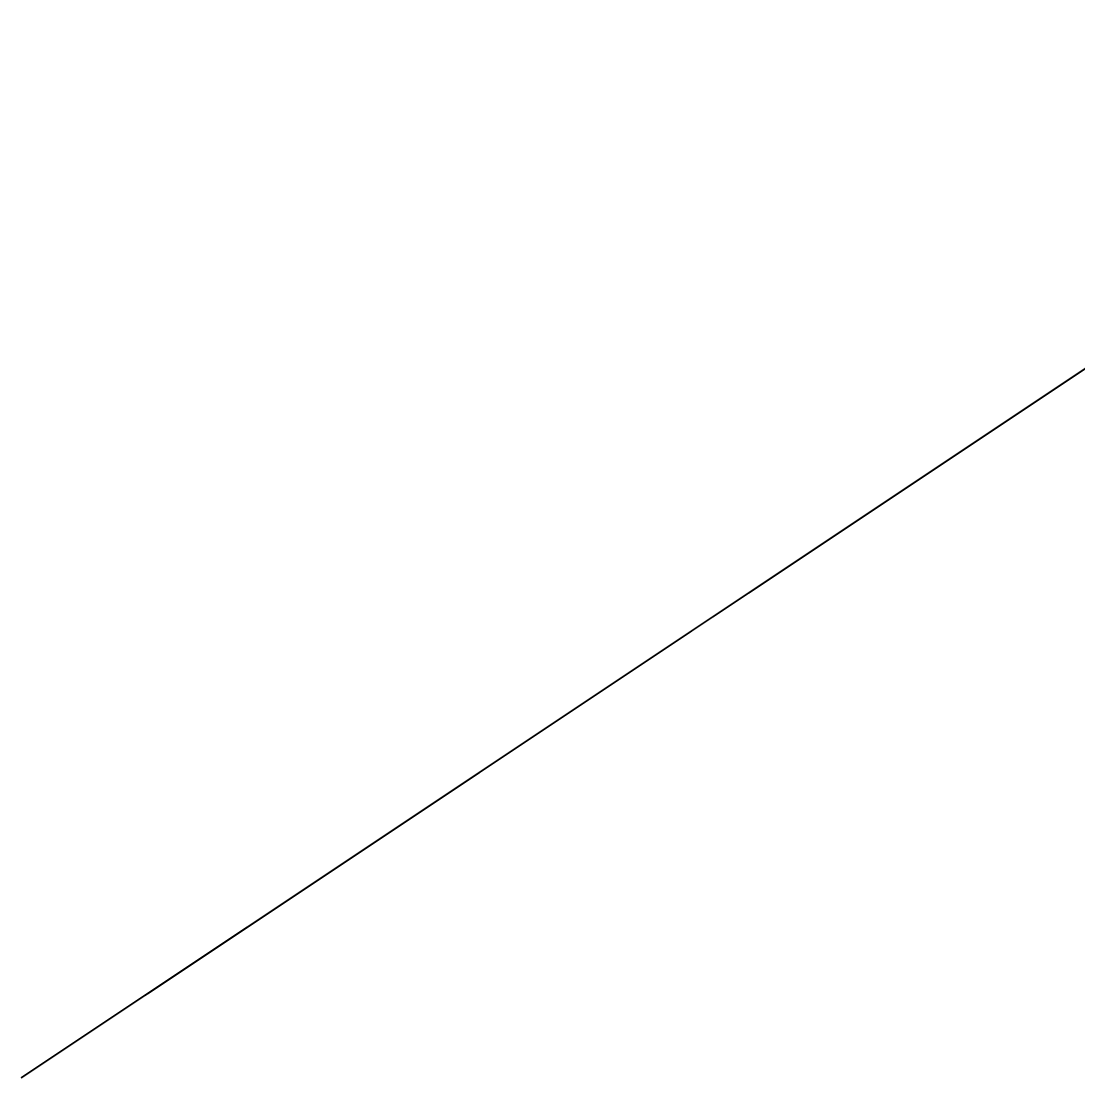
# Model space of a CAD drawing. Header units: metres. Extents: x 0 to 613718, y 0 to 269741.
# Drawn here: x 0.058 to 0.1456, y 0.081 to 0.1685 of the extents above; entities that cross this region are included whole.
import ezdxf

# ---------------------------------------------------------------- set-up
doc = ezdxf.new("R2010")
doc.units = ezdxf.units.M
doc.layers.get('0').update_dxf_attribs({"true_color": 0xff5454})

# ---------------------------------------------------------------- blocks, each defined once
blk = doc.blocks.new('Lisanne')
for p, q in [((-0.420568, 0, 0.601479), (-0.405805, 0, 0.611939)), ((-0.41396, 0, 0.566748), (-0.409119, 0, 0.573192)), ((-0.411069, 0, 0.638368), (-0.387834, 0, 0.64284)), ((-0.409119, 0, 0.573192), (-0.403629, 0, 0.573192)), ((-0.403629, 0, 0.573192), (-0.399675, 0, 0.568467)), ((-0.40109, 0, 0.543382), (-0.394816, 0, 0.546049)), ((-0.394816, 0, 0.546049), (-0.385901, 0, 0.552009)), ((-0.420568, 0, 0.598485), (-0.420568, 0, 0.601479)), ((-0.408535, 0, 0.596319), (-0.420568, 0, 0.598485)), ((-0.420568, 0, 0.589126), (-0.420568, 0, 0.598485)), ((-0.41396, 0, 0.566748), (-0.420568, 0, 0.589126)), ((-0.413237, 0, 0.56286), (-0.41489, 0, 0.56551)), ((-0.41489, 0, 0.56551), (-0.41396, 0, 0.566748)), ((-0.40109, 0, 0.543382), (-0.410173, 0, 0.557947)), ((-0.408535, 0, 0.596319), (-0.399948, 0, 0.598485))]:
    blk.add_line(p, q)
for points in [[(-0.456757, 0, 0.614264), (-0.468381, 0, 0.610083), (-0.480701, 0, 0.601356), (-0.481629, 0, 0.59871), (-0.481629, 0, 0.591847), (-0.48016, 0, 0.589528), (-0.482479, 0, 0.588059), (-0.487037, 0, 0.588059), (-0.495038, 0, 0.578648), (-0.495038, 0, 0.570412), (-0.488408, 0, 0.563459), (-0.48016, 0, 0.563459), (-0.4744, 0, 0.56719), (-0.470525, 0, 0.571079), (-0.470525, 0, 0.577942), (-0.467095, 0, 0.58022), (-0.461856, 0, 0.575786), (-0.460095, 0, 0.577129)], [(-0.460095, 0, 0.577129), (-0.426207, 0, 0.535692)], [(-0.449471, 0, 0.585818), (-0.449471, 0, 0.589936), (-0.451689, 0, 0.594958), (-0.450543, 0, 0.603113), (-0.447369, 0, 0.605736), (-0.440588, 0, 0.604677), (-0.433808, 0, 0.603619), (-0.425061, 0, 0.607594), (-0.428335, 0, 0.612001), (-0.44307, 0, 0.615295), (-0.456757, 0, 0.614264)], [(-0.426207, 0, 0.535692), (-0.411237, 0, 0.539069)], [(-0.337255, 0, 0.441017), (-0.364066, 0, 0.435474), (-0.387653, 0, 0.446598), (-0.387653, 0, 0.461696), (-0.411773, 0, 0.49336), (-0.419217, 0, 0.499434), (-0.426207, 0, 0.535692)], [(-0.413237, 0, 0.56286), (-0.406374, 0, 0.56286), (-0.399675, 0, 0.568467)], [(-0.411069, 0, 0.638368), (-0.407287, 0, 0.615343), (-0.405805, 0, 0.611939)], [(-0.406312, 0, 0.643314), (-0.411069, 0, 0.638368)], [(-0.406312, 0, 0.643314), (-0.383664, 0, 0.648928)], [(-0.405805, 0, 0.611939), (-0.399948, 0, 0.598485)], [(-0.399675, 0, 0.568467), (-0.397138, 0, 0.565436)], [(-0.368466, 0, 0.843451), (-0.38628, 0, 0.860174), (-0.390397, 0, 0.860174), (-0.393221, 0, 0.857177), (-0.39382, 0, 0.85172), (-0.378578, 0, 0.834663)], [(-0.460095, 0, 0.577129), (-0.449471, 0, 0.585818)], [(-0.411237, 0, 0.539069), (-0.449471, 0, 0.585818)], [(-0.410173, 0, 0.557947), (-0.413237, 0, 0.56286)], [(-0.411237, 0, 0.539069), (-0.40109, 0, 0.543382)], [(-0.410173, 0, 0.557947), (-0.403379, 0, 0.558914), (-0.397138, 0, 0.565436)], [(-0.399948, 0, 0.598485), (-0.380442, 0, 0.553678)], [(-0.397138, 0, 0.565436), (-0.385901, 0, 0.552009)]]:
    blk.add_polyline3d(points)
at = {"color": 149, "true_color": 0x3c4046}
mesh = blk.add_polyface(dxfattribs=at)
corners = [(-0.460095, 0, 0.577129), (-0.467095, 0, 0.58022), (-0.461856, 0, 0.575786), (-0.449471, 0, 0.585818), (-0.425061, 0, 0.607594), (-0.440588, 0, 0.604677), (-0.433808, 0, 0.603619), (-0.447369, 0, 0.605736), (-0.449471, 0, 0.589936), (-0.482479, 0, 0.588059), (-0.48016, 0, 0.589528), (-0.481629, 0, 0.591847), (-0.451689, 0, 0.594958), (-0.481629, 0, 0.59871), (-0.450543, 0, 0.603113), (-0.480701, 0, 0.601356), (-0.468381, 0, 0.610083), (-0.428335, 0, 0.612001), (-0.456757, 0, 0.614264), (-0.44307, 0, 0.615295), (-0.4744, 0, 0.56719), (-0.488408, 0, 0.563459), (-0.48016, 0, 0.563459), (-0.495038, 0, 0.570412), (-0.470525, 0, 0.571079), (-0.495038, 0, 0.578648), (-0.470525, 0, 0.577942), (-0.487037, 0, 0.588059)]
mesh.append_faces([[corners[k] for k in face] for face in [(0, 1, 2), (4, 5, 6), (18, 17, 19), (20, 21, 22)]], dxfattribs={"vtx0": -1, "color": 149})
mesh.append_faces([[corners[k] for k in face] for face in [(5, 4, 7), (8, 9, 3), (9, 8, 10), (10, 8, 11), (11, 12, 13), (13, 14, 15), (15, 14, 16), (16, 17, 18), (21, 20, 23), (23, 24, 25), (25, 1, 27), (27, 3, 9)]], dxfattribs={"vtx0": -1, "vtx1": -1, "color": 149})
mesh.append_faces([[corners[k] for k in face] for face in [(16, 7, 4), (27, 1, 3)]], dxfattribs={"vtx0": -1, "vtx1": -1, "vtx2": -1, "color": 149})
mesh.append_faces([[corners[k] for k in face] for face in [(1, 0, 3), (11, 8, 12), (13, 12, 14), (16, 14, 7), (16, 4, 17), (23, 20, 24), (25, 24, 26), (25, 26, 1)]], dxfattribs={"vtx0": -1, "vtx2": -1, "color": 149})
at = {"color": 40, "true_color": 0xfdb109}
mesh = blk.add_polyface(dxfattribs=at)
corners = [(-0.411237, 0, 0.539069), (-0.460095, 0, 0.577129), (-0.426207, 0, 0.535692), (-0.449471, 0, 0.585818)]
mesh.append_faces([[corners[k] for k in face] for face in [(0, 1, 2), (1, 0, 3)]], dxfattribs={"vtx0": -1, "color": 40})
at = {"color": 79, "true_color": 0x3d5d26}
mesh = blk.add_polyface(dxfattribs=at)
corners = [(-0.337255, 0, 0.441017), (-0.387653, 0, 0.446598), (-0.364066, 0, 0.435474), (-0.383406, 0, 0.553678), (-0.387653, 0, 0.461696), (-0.411773, 0, 0.49336), (-0.419217, 0, 0.499434), (-0.394816, 0, 0.546049), (-0.40109, 0, 0.543382), (-0.411237, 0, 0.539069), (-0.426207, 0, 0.535692), (-0.385901, 0, 0.552009)]
mesh.append_faces([[corners[k] for k in face] for face in [(0, 1, 2), (6, 9, 10), (7, 3, 11)]], dxfattribs={"vtx0": -1, "color": 79})
mesh.append_faces([[corners[k] for k in face] for face in [(1, 3, 4), (4, 3, 5), (5, 3, 6)]], dxfattribs={"vtx0": -1, "vtx1": -1, "color": 79})
mesh.append_faces([[corners[k] for k in face] for face in [(6, 3, 7)]], dxfattribs={"vtx0": -1, "vtx1": -1, "vtx2": -1, "color": 79})
mesh.append_faces([[corners[k] for k in face] for face in [(1, 0, 3), (6, 7, 8), (6, 8, 9)]], dxfattribs={"vtx0": -1, "vtx2": -1, "color": 79})
at = {"color": 250, "true_color": 0x18191d}
mesh = blk.add_polyface(dxfattribs=at)
corners = [(-0.399948, 0, 0.598485), (-0.420568, 0, 0.598485), (-0.408535, 0, 0.596319), (-0.405805, 0, 0.611939), (-0.420568, 0, 0.601479)]
mesh.append_faces([[corners[k] for k in face] for face in [(0, 1, 2), (1, 3, 4)]], dxfattribs={"vtx0": -1, "color": 250})
mesh.append_faces([[corners[k] for k in face] for face in [(1, 0, 3)]], dxfattribs={"vtx0": -1, "vtx2": -1, "color": 250})
at = {"color": 250, "true_color": 0x282735}
mesh = blk.add_polyface(dxfattribs=at)
corners = [(-0.420568, 0, 0.589126), (-0.41396, 0, 0.566748), (-0.409119, 0, 0.573192), (-0.397138, 0, 0.565436), (-0.385901, 0, 0.552009), (-0.383406, 0, 0.553678), (-0.399948, 0, 0.598485), (-0.380442, 0, 0.553678), (-0.399675, 0, 0.568467), (-0.403629, 0, 0.573192), (-0.408535, 0, 0.596319), (-0.420568, 0, 0.598485)]
mesh.append_faces([[corners[k] for k in face] for face in [(6, 5, 7)]], dxfattribs={"vtx0": -1, "color": 250})
mesh.append_faces([[corners[k] for k in face] for face in [(3, 6, 8), (8, 6, 9), (9, 6, 2)]], dxfattribs={"vtx0": -1, "vtx1": -1, "color": 250})
mesh.append_faces([[corners[k] for k in face] for face in [(5, 6, 3), (2, 6, 0)]], dxfattribs={"vtx0": -1, "vtx1": -1, "vtx2": -1, "color": 250})
mesh.append_faces([[corners[k] for k in face] for face in [(0, 6, 10)]], dxfattribs={"vtx0": -1, "vtx2": -1, "color": 250})
mesh.append_faces([[corners[k] for k in face] for face in [(11, 0, 10)]], dxfattribs={"vtx1": -1, "color": 250})
mesh.append_faces([[corners[k] for k in face] for face in [(0, 1, 2), (3, 4, 5)]], dxfattribs={"vtx2": -1, "color": 250})
at = {"color": 31, "true_color": 0xfab7ac}
mesh = blk.add_polyface(dxfattribs=at)
corners = [(-0.399675, 0, 0.568467), (-0.413237, 0, 0.56286), (-0.406374, 0, 0.56286), (-0.41489, 0, 0.56551), (-0.41396, 0, 0.566748), (-0.409119, 0, 0.573192), (-0.403629, 0, 0.573192)]
mesh.append_faces([[corners[k] for k in face] for face in [(0, 1, 2), (5, 0, 6)]], dxfattribs={"vtx0": -1, "color": 31})
mesh.append_faces([[corners[k] for k in face] for face in [(1, 0, 3), (3, 0, 4), (4, 0, 5)]], dxfattribs={"vtx0": -1, "vtx1": -1, "color": 31})
mesh = blk.add_polyface(dxfattribs=at)
corners = [(-0.397138, 0, 0.565436), (-0.406374, 0, 0.56286), (-0.403379, 0, 0.558914), (-0.399675, 0, 0.568467), (-0.413237, 0, 0.56286), (-0.410173, 0, 0.557947)]
mesh.append_faces([[corners[k] for k in face] for face in [(1, 0, 3), (2, 4, 5)]], dxfattribs={"vtx0": -1, "color": 31})
mesh.append_faces([[corners[k] for k in face] for face in [(0, 1, 2), (4, 2, 1)]], dxfattribs={"vtx0": -1, "vtx1": -1, "color": 31})
at = {"color": 40, "true_color": 0xfdb109}
mesh = blk.add_polyface(dxfattribs=at)
corners = [(-0.355025, 0, 0.558663), (-0.380442, 0, 0.553678), (-0.36968, 0, 0.553678), (-0.399948, 0, 0.598485), (-0.383014, 0, 0.622824), (-0.405805, 0, 0.611939), (-0.407287, 0, 0.615343), (-0.411069, 0, 0.638368), (-0.387834, 0, 0.64284)]
mesh.append_faces([[corners[k] for k in face] for face in [(0, 1, 2), (7, 4, 8)]], dxfattribs={"vtx0": -1, "color": 40})
mesh.append_faces([[corners[k] for k in face] for face in [(1, 0, 3), (3, 4, 5), (5, 4, 6), (6, 4, 7)]], dxfattribs={"vtx0": -1, "vtx1": -1, "color": 40})
mesh.append_faces([[corners[k] for k in face] for face in [(3, 0, 4)]], dxfattribs={"vtx0": -1, "vtx2": -1, "color": 40})
mesh = blk.add_polyface(dxfattribs=at)
corners = [(-0.387834, 0, 0.64284), (-0.406312, 0, 0.643314), (-0.411069, 0, 0.638368), (-0.383664, 0, 0.648928)]
mesh.append_faces([[corners[k] for k in face] for face in [(0, 1, 2), (1, 0, 3)]], dxfattribs={"vtx0": -1, "color": 40})
mesh = blk.add_polyface(dxfattribs=at)
corners = [(-0.394816, 0, 0.546049), (-0.410173, 0, 0.557947), (-0.40109, 0, 0.543382), (-0.385901, 0, 0.552009), (-0.403379, 0, 0.558914), (-0.397138, 0, 0.565436)]
mesh.append_faces([[corners[k] for k in face] for face in [(0, 1, 2), (4, 3, 5)]], dxfattribs={"vtx0": -1, "color": 40})
mesh.append_faces([[corners[k] for k in face] for face in [(1, 3, 4)]], dxfattribs={"vtx0": -1, "vtx1": -1, "color": 40})
mesh.append_faces([[corners[k] for k in face] for face in [(1, 0, 3)]], dxfattribs={"vtx0": -1, "vtx2": -1, "color": 40})
at = {"color": 7, "true_color": 0xffffff}
mesh = blk.add_polyface(dxfattribs=at)
corners = [(-0.371638, 0, 0.841204), (-0.39382, 0, 0.85172), (-0.378578, 0, 0.834663), (-0.368466, 0, 0.843451), (-0.38628, 0, 0.860174), (-0.393221, 0, 0.857177), (-0.390397, 0, 0.860174)]
mesh.append_faces([[corners[k] for k in face] for face in [(0, 1, 2), (5, 4, 6)]], dxfattribs={"vtx0": -1, "color": 7})
mesh.append_faces([[corners[k] for k in face] for face in [(1, 4, 5)]], dxfattribs={"vtx0": -1, "vtx1": -1, "color": 7})
mesh.append_faces([[corners[k] for k in face] for face in [(1, 0, 3), (1, 3, 4)]], dxfattribs={"vtx0": -1, "vtx2": -1, "color": 7})

msp = doc.modelspace()

# ---------------------------------------------------------------- block references
at = {"rotation": 33.692194534895}
msp.add_blockref('Lisanne', (0.4699, 0.3556), dxfattribs=at)

doc.saveas('drawing.dxf')
